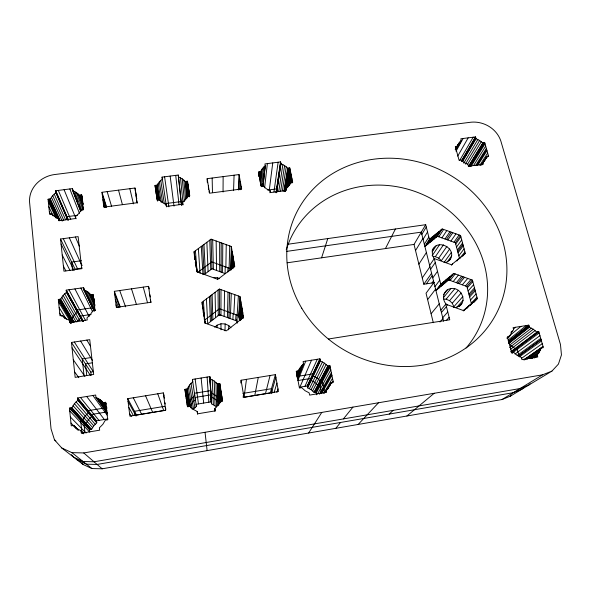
<?xml version="1.0" encoding="UTF-8"?>
<svg xmlns="http://www.w3.org/2000/svg" width="591" height="591" viewBox="0 0 591 591"><rect width="100%" height="100%" fill="white"/><g stroke="black" fill="none" stroke-linecap="round" stroke-linejoin="round"><path stroke-width="0.89" d="M220.982 329.815L220.99 323.779L225.134 323.942L228.769 325.56L230.963 327.806M220.96 315.21L220.99 289.642M220.975 401.23L220.99 390.799M221.152 272.126L221.197 242.827M221.174 401.621L221.204 392.121L219.852 383.677L217.525 384.061L214.201 380.996L210.182 378.883L209.827 376.615L192.407 379.422L196.382 406.32L193.589 409.216L189.526 385L192.747 381.705L192.407 379.422M221.204 401.777L221.204 392.121M221.411 400.964L221.44 393.613M222.386 272.569L222.423 265.758M223.043 192.031L223.139 176.606M222.637 265.832L222.777 243.396M221.876 401.053L221.913 396.531M222.356 401.23L222.379 399.45M224.174 316.384L224.528 290.935M225.201 266.763L225.097 273.559L211.955 268.787L204.242 274.571L202.624 245.428M225.873 267.006L226.25 244.652M225.008 330.834L225.134 323.942M227.867 272L227.971 267.767M227.395 317.559L228.067 292.22M229.109 268.181L229.729 245.908M229.16 270.767L229.234 268.225M228.857 318.091L229.677 292.804M231.576 248.028L230.83 270.176L231.303 246.477L211.105 239.17L194.077 251.722L194.461 256.309M228.628 329.837L228.769 325.56M233.556 190.649L234.08 175.195M231.546 268.816L232.167 251.448M230.113 318.556L230.335 312.683M230.549 312.757L231.288 293.395M232.241 268.462L232.765 254.876M232.573 268.159L233.031 256.442M232.869 268.772L233.305 258.001M233.637 267.671L233.903 261.451M234.42 266.74L234.501 264.908M238.328 190.021L239.037 174.552L207.153 178.681L207.278 182.294M238.845 189.467L239.451 176.79M232.876 319.561L233.164 313.71M239.939 189.8L240.345 181.74M233.844 313.961L234.834 294.68M241.098 189.452L241.246 186.704M235.639 320.573L235.986 314.744M237.146 315.166L238.38 295.973M237.272 315.217L236.895 321.031L219.497 314.678L207.722 323.75L206.422 298.913M240.884 301.735L239.473 320.558L238.646 315.712L239.99 296.556L219.379 289.058L202.07 302.215L202.255 304.912M238.904 317.227L240.271 298.174M240.323 320.359L241.505 305.296M240.729 320.137L241.785 306.921M241.172 319.591L242.074 308.554M242.155 318.497L242.694 312.137M243.078 318.423L243.315 315.734M258.585 173.82L258.755 171.996M258.673 176.088L258.851 174.271M259.035 176.473L259.479 171.907M259.486 179.117L260.21 171.811M259.715 179.989C259.656 174.707 260.439 168.863 265.293 165.82L264.923 163.921L280.57 161.912L280.947 163.81L276.699 192.496M260.18 181.984L261.392 170.068M260.72 185.382L262.478 168.494M261.687 186.682L263.785 167.076M240.781 382.975L241.076 380.227L275.399 374.635L278.464 391.523L243.943 397.241L241.076 380.227M262.759 186.357L263.054 183.668M263.246 181.88L263.638 178.297M263.837 176.51L264.229 172.927M264.524 170.238L264.812 167.556M262.973 186.084L265.233 165.524M263.032 186.372L265.293 165.82M264.598 187.835L267.376 163.604M269.319 189.859L272.754 162.917M243.137 397.307L243.492 394.566M269.91 192.762L270.087 190.649L266.364 188.78L263.268 186.113L261.148 186.394L258.43 172.04L260.535 171.767M246.469 379.348L244.053 397.3L270.294 392.949L275.399 374.635M273.951 191.935L278.132 162.23M276.086 192.54L280.57 161.912M276.137 192.821L280.629 162.207M276.389 192.518L280.755 162.857M276.647 192.223L280.888 163.515M280.947 163.81L282.853 164.623L278.745 191.44L276.965 190.679L276.618 188.891L267.642 190.08M280.548 191.514L284.626 165.643L282.853 164.623M282.358 190.878L286.251 166.854L284.626 165.643M283.865 191.314L287.699 168.25L286.251 166.854M284.175 191.27L288.031 168.206M284.847 191.181L288.748 168.117M285.423 191.277L285.889 188.551L288.689 185.825L290.587 182.516L292.685 182.235L289.789 167.977L287.699 168.25M285.483 191.58L289.464 168.021M286.14 189.275L289.789 167.977M286.657 188.551L290.018 169.078M287.736 187.347L290.506 171.493M288.91 185.7L291.001 173.917M289.45 184.968L291.223 175.017M289.479 185.094L291.252 175.15M290.018 184.385L291.474 176.266M291.156 183.18L291.969 178.696M292.131 182.915L292.464 181.127M254.765 395.527L258.282 377.427M265.448 393.754L270.057 375.507M271.203 393.665L275.871 377.265M274.15 392.335L276.928 383.057M276.884 392.365L277.984 388.871M321.585 257.816L327.783 238.587M531.863 358.456L538.556 353.374L541.267 347.996L543.373 347.648L538.822 331.75L536.724 332.09L533.311 329.231L529.359 327.251L528.76 325.139L513.091 327.665L513.675 329.785L510.897 332.356M507.366 338.259L509.508 336.523L512.279 331.219M296.416 373.578L297.376 371.059M459.414 306.278C467.725 300.176 460.382 286.775 450.867 288.571C442.725 289.583 441.012 301.018 447.616 305.207M296.534 375.13L298.16 370.934M296.549 375.913L299.401 368.858L303.53 363.783L303.102 361.559L319.908 358.848L320.352 361.064L307.615 387.873L311.102 389.683L314.02 392.313L315.986 391.988L329.955 365.755L327.71 366.125L314.02 392.313M296.756 375.64L299.401 368.858M296.859 376.393L300.546 366.989M297.103 377.494L301.927 365.29M480.719 165.532L485.137 159.821L486.674 156.659L488.639 156.401L484.731 142.741L482.766 143L479.641 140.488L475.999 138.722L475.489 136.913L460.825 138.789L461.327 140.614L456.03 150.084M297.576 378.203L303.464 363.435M449.241 260.646C458.889 249.742 437.554 237.124 432.147 250.495M297.635 378.521L303.53 363.783M305.732 361.138L297.857 380.56L310.74 378.439L311.132 380.471L314.759 382.347L317.803 385.081L319.842 384.741L321.593 393.599L331.92 375.448L329.955 365.755M433.602 248.286L432.302 251.478L432.449 255.142L434.097 258.592M455.513 149.508L458.882 143.17L461.327 140.614M331.92 375.448L333.339 382.436L331.086 382.805C329.977 386.972 326.062 389.27 324.356 393.059M311.516 360.2L299.91 387.135L307.239 385.923L319.908 358.848M304.949 386.3L317.286 359.269M307.298 386.226L319.975 359.195M307.431 386.898L320.13 359.956M307.556 387.57L320.285 360.717M190.723 407.82L187.258 388.989L189.526 385M309.418 388.671L322.42 361.973L320.352 361.064M311.102 389.683L324.348 363.125L322.42 361.973M312.639 390.91L326.121 364.521L324.348 363.125M385.435 248.567L395.438 228.99M77.628 397.95L77.872 400.284L74.407 403.675L71.888 407.768L69.45 408.167L89.5 429.753L91.612 429.398L93.762 425.808L96.747 422.838L96.518 420.799L77.628 397.95L95.69 395.032L95.956 397.366L107.414 413.308M314.323 392.269L328.057 366.065M315.003 392.151L328.832 365.94M315.675 392.04L329.601 365.814M316.207 393.118L330.214 367.041M159.703 200.386L157.199 185.146L159.341 181.799L162.355 179.058L162.067 177.115L178.231 175.039L178.534 176.975L182.235 178.844L185.279 181.511L186.837 198.635M317.559 394.027L330.79 369.863M455.425 148.031L456.318 146.42M455.21 149.553L457.973 144.669M455.816 148.666L458.882 143.17M456.045 148.895L459.997 141.81M319.354 394.204L331.366 372.699M455.957 149.804L461.246 140.326M456.016 151.17L463.122 138.493M70.839 322.775L69.42 320.433L65.498 318.364L62.343 315.387L59.987 315.734L58.324 299.467L60.674 299.127L63.104 295.389L66.451 292.309L66.222 290.159L83.59 287.654L84.402 289.59M321.327 392.269L331.625 373.985M321.356 392.409L331.654 374.147M457.744 156.083L468.168 137.851M323.713 393.421L332.497 378.292M459.805 160.213L473.199 137.201M324.865 392.646L326.202 390.363M326.83 390.008L331.086 382.805M461.512 160.715L475.489 136.913M325.464 392.653L326.358 391.139M461.586 160.988L475.57 137.193M327.458 389.543L331.44 382.754M461.748 161.587L475.74 137.821M462.376 161.387L475.918 138.442M462.45 161.661L475.999 138.722M331.736 383.396L333.08 381.136M434.333 282.631L423.821 284.227L414.018 244.43L425.697 224.698L287.721 244.268M59.432 220.384L58.657 218.707L54.897 216.764L51.875 213.986L49.607 214.289L48.07 199.27L50.331 198.982L52.688 195.555L55.916 192.74L55.702 190.76L72.427 188.61L73.727 191.972M463.75 163.19L477.875 139.506M421.848 234.376L426.274 226.974M465.42 164.128L479.641 140.488M467.444 164.453L481.281 141.655M415.525 250.562L422.875 238.476M423.082 239.296L427.544 231.99M468.368 166.514L482.766 143M468.656 166.477L483.076 142.956M469.298 166.389L483.748 142.874M469.934 166.307L484.421 142.786M470.222 166.27L484.731 142.741M470.983 166.485L485.026 143.798M424.323 244.246L428.822 237.028M473.546 165.583L485.691 146.11M475.629 165.487L486.356 148.43M442.216 228.939L429.398 239.325L424.885 246.499L437.451 236.297L442.216 228.939L460.537 235.484L465.28 253.332L464.223 254.706M425.801 245.76L430.329 238.572M476.893 164.963L486.659 149.486L476.93 165.088M427.803 244.135L432.368 236.917M477.705 165.347L486.999 150.683M429.797 242.509L434.407 235.27M308.635 433.033L321.777 412.422M430.706 241.778L435.338 234.516M479.811 165.303L487.664 153.01M431.762 240.914L436.417 233.644M481.776 164.291L486.674 156.659M434.082 239.03L438.781 231.724M483.549 161.964L486.489 157.383M484.073 161.343L486.024 158.299M481.975 164.896L482.973 163.345M486.363 158.403L488.336 155.344M418.879 264.17L426.399 252.527M436.402 237.154L441.145 229.81M438.854 236.799L443.649 229.456M432.191 251.818L436.114 245.9M441.935 237.9L446.796 230.579M432.132 255.777L439.601 244.652M445.008 239L449.943 231.702M446.412 239.503L451.376 232.211M433.114 256.59L435.345 256.693L443.449 244.829M429.62 265.389L434.274 258.577L451.502 264.768L465.28 253.332M447.808 239.998L452.802 232.721M422.27 277.925L429.96 266.74M430.595 269.289L435.279 262.559M435.345 256.693L438.714 258.149L446.944 246.336M450.889 241.106L455.957 233.851M423.821 284.227L431.593 273.256M453.977 242.207L459.104 234.974M449.721 248.929L441.381 260.653L438.714 258.149M464.91 251.929L459.621 258.836L455.373 242.709L460.537 235.484M426.362 283.835L432.124 275.79M455.735 244.068L460.906 236.873M432.752 277.91L437.503 271.35M444.026 262.515L451.384 252.357M456.518 247.06L461.719 239.924M76.86 321.947L80.679 318.017L80.457 316.045L91.044 314.471M447.35 261.761L451.561 256.014M431.94 282.993L433.558 280.791M457.308 250.067L462.531 242.982M433.927 282.579L426.045 293.239L433.299 322.693M457.67 251.434L462.901 244.379M458.032 252.8L463.27 245.775M434.932 286.591L439.741 280.2M451.576 265.204L452.588 263.867M458.823 255.814L464.09 248.848M456.865 261.067L458.417 259.028M427.611 299.615L435.574 289.176M453.748 273.411L440.768 284.249L435.922 290.558L448.65 279.92L453.748 273.411L472.401 280.112L477.321 298.603L473.546 302.607M436.845 289.782L441.706 283.458M462.627 256.28L464.208 254.219M438.877 288.09L443.775 281.737M440.893 286.399L445.843 280.008M441.817 285.63L446.774 279.233M442.888 284.736L447.867 278.317M445.237 282.771L450.268 276.315M447.586 280.814L452.662 274.32M450.069 280.437L455.203 273.936M453.208 281.56L458.409 275.088M443.413 294.739L447.328 289.878M335.821 428.32L340.542 422.476M343.415 418.908L352.938 407.118M443.486 297.62L450.867 288.571M431.098 313.762L439.246 303.804M456.341 282.69L461.615 276.241M457.766 283.2L463.071 276.758M443.856 299.083L446.124 299.179L454.782 288.74M459.192 283.71L464.526 277.282M440.827 310.112L445.813 304.202L463.374 310.534L477.321 298.603M462.325 284.84L467.732 278.435M446.124 299.179L449.552 300.671L458.343 290.284M441.418 312.491L446.427 306.626M465.464 285.97L470.946 279.587M462.886 296.505L453.903 306.677L452.27 303.249L461.172 292.959M476.93 297.147L471.286 303.183L466.89 286.48L472.401 280.112M467.259 287.891L472.785 281.545M442.733 317.729L447.779 311.967M439.977 321.977L442.947 318.601M468.079 290.994L473.627 284.714M456.481 307.66L463.085 300.294M468.892 294.096L474.47 287.883M446.308 320.477L449.138 317.337M469.269 295.515L474.854 289.324M469.638 296.933L475.238 290.772M470.458 300.051L476.08 293.956M551.95 371.082L558.429 364.108L561.45 354.932L560.482 344.546L500.799 140.894C496.632 128.631 483.815 121.029 471.079 122.197L54.269 174.589C40.831 176.465 28.782 187.731 29.55 201.915L51.048 428.896L54.461 439.793L61.752 447.978L83.117 464.511L91.901 468.545L102.162 468.803L502.032 399.523L510.336 396.184L551.95 371.082L542.56 374.834L502.032 399.523M463.263 310.888L464.467 309.595M463.846 310.777L466.875 307.534M466.218 308.746L469.276 305.481M466.683 308.48L470.37 304.55M523.648 387.319L521.846 389.24L513.247 392.697L97.101 464.445L86.397 464.171L77.251 459.968L76.047 458.623M530.068 383.707L528.849 385.014L520.058 388.546L94.021 461.785L83.043 461.505L73.668 457.198L71.408 454.664M358.161 424.449L378.513 402.759M470.222 304.934L471.455 303.619M470.118 305.54L473.849 301.573M510.336 396.184L511.496 394.951M473.731 302.193L476.235 299.534M461.8 303.626L459.273 306.138L455.72 307.475L453.349 307.379M450.29 259.22L447.786 261.636L444.986 262.655M389.21 414.084L393.222 410.346M214.932 411.292L214.829 408.558L218.035 405.204L220.251 401.163L222.593 400.779L221.226 392.284M214.74 327.281L217.096 325.176L220.99 323.779M406.889 416.012L434.208 393.281M513.446 329.002L515.544 327.274M182.841 205.033L182.501 202.27L185.5 199.477L187.606 196.094L189.77 195.806L187.443 181.23L185.279 181.511M507.026 337.853L508.452 336.7M508.836 336.257L520.937 326.402M507.041 338.311L509.176 336.582M508.127 340.143L526.322 325.53M508.312 341.45L528.76 325.139M508.4 341.761L528.856 325.464M508.585 342.448L529.063 326.195M508.77 343.127L529.27 326.919M508.858 343.437L529.359 327.251M531.39 328.123L510.033 344.812L514.983 348.527L516.94 348.202L519.326 356.861L541.467 340.992M509.641 347.53L533.311 329.231M204.641 320.115L219.468 308.716L238.646 315.712M510.558 349.318L535.099 330.561M510.587 351.852L537.056 332.039M511.547 351.689L537.773 331.92M511.474 352.133L538.497 331.802M511.776 352.088L538.822 331.75M197.845 272.281L211.763 261.887L230.579 268.713M512.087 353.211L539.169 332.977M514.99 354.061L539.945 335.666M517.162 355.486L540.713 338.37M521.513 358.345L542.243 343.696M523.7 359.867L543.018 346.415M524.261 359.823L541.267 347.996M524.579 359.771L541.6 347.944M525.259 359.653L527.49 358.109M530.452 356.055L533.422 353.994M536.384 351.94L539.354 349.879M527.327 359.114L540.617 349.931M509.508 336.523L507.388 336.87L511.769 352.879L513.897 352.531L517.339 355.45L521.336 357.474L521.934 359.631L530.179 358.257L539.709 351.734M530.954 358.574L538.556 353.374M533.474 357.754L537.263 355.169M534.441 357.969L537.47 355.908M61.752 447.978L71.88 452.625L83.752 452.942L542.56 374.834M530.179 358.257L537.78 356.986L537.167 354.836M106.779 411.964L91.317 414.505L91.553 416.633L88.436 419.721L86.183 423.452L83.988 423.813L84.845 431.822M164.911 406.283L134.519 411.299L135.036 415.414M242.945 393.407L271.476 388.701L272.237 392.949M96.518 420.799L107.924 418.908M209.827 376.615L211.231 401.814L196.079 404.318L196.382 406.32M78.204 429.893L73.712 425.439L71.26 425.845L69.45 408.167M165.399 410.324L136.573 415.104L127.708 398.681L163.293 392.889L164.135 395.482M95.956 397.366L99.997 399.523L103.277 402.656L105.693 402.264L107.732 419.802L105.309 420.208L102.834 424.353L99.384 427.803L99.657 430.182L81.359 433.24L81.107 430.854L77.007 428.645L73.712 425.439M214.829 408.558L215.198 410.878L197.564 413.826L197.217 411.499L193.139 409.341L189.8 406.209L187.436 406.601L184.909 389.373L187.258 388.989M298.514 370.875L296.246 371.244L299.438 388.051L301.713 387.674L305.096 390.732L309.145 392.845L309.581 395.106L326.587 392.269L326.136 390.008M103.994 408.078L88.148 410.671L88.384 412.85L85.193 416.005L82.873 419.817L80.62 420.194L81.92 432.427M298.056 376.319L312.868 373.889L313.274 375.957L316.99 377.885L320.1 380.678L322.191 380.338L324.518 392.04M71.467 342.448L75.16 377.368L93.674 374.443L89.743 339.655L71.467 342.448L90.815 372.071L93.297 371.68L74.333 342.012M328.493 338.99L449.758 319.783L445.813 304.202M92.13 362.867L85.481 363.901L86.722 375.196M90.704 357.607L82.23 358.922L83.996 375.115M218.064 315.328L220.192 315.003M448.17 280.415L450.8 280.016M218.663 315.358L220.377 315.099M93.267 307.652L77.155 310.031L77.369 312.048L74.281 314.937L72.036 318.438L69.864 318.763L70.299 322.871M83.59 287.654L83.833 289.797L87.704 291.828L90.844 294.739L93.164 294.407L95.04 310.548L92.713 310.896L90.32 314.678L86.988 317.818L87.232 320.004L69.657 322.627L69.42 320.433M148.563 286.347L150.771 302.296L116.338 307.394L114.336 291.326L148.563 286.347L149.227 288.947M287.167 262.803L414.018 244.43M286.635 251.397L421.287 232.137L443.612 321.238M82.238 268.041L75.027 269.053L60.533 239.015L78.123 236.622L81.735 268.691L63.939 271.203L60.533 239.015M81.44 260.697L71.659 262.064L72.545 270.183M77.414 215.301L66.953 216.69L67.16 218.559L65.571 219.8L54.202 194.062M72.427 188.61L72.649 190.59L76.372 192.496L79.371 195.222L81.61 194.934L82.555 197.49M134.97 188.019L137.009 202.765L103.846 207.138L101.992 192.289L134.97 188.019L135.568 190.701M182.501 202.27L182.811 204.242L166.455 206.422L166.16 204.442L162.414 202.536L159.356 199.817L157.169 200.105L155.012 185.426L157.199 185.146M457.308 146.295L455.329 146.553L459.089 160.301L461.076 160.035L464.223 162.591L467.909 164.387L468.419 166.241L483.231 164.268L482.707 162.422M213.403 277.563L217.473 277.74L219.616 278.686M437.451 236.297L455.373 242.709M448.65 279.92L466.89 286.48M183.151 204.161L181.363 203.385L181.075 201.561L165.997 203.555L166.27 205.387M211.231 401.814L211.541 403.808L216.579 406.896L215.966 382.421M54.461 439.793L55.842 440.886M71.88 452.625L91.901 468.545M83.752 452.942L102.162 468.803M449.552 300.671L452.27 303.249M73.328 425.505L76.549 428.682M75.249 427.16L77.79 429.672M70.972 423.067L78.167 430.174M77.007 428.645L78.263 429.886M81.233 432.043L82.533 433.336M81.144 431.223L83.737 433.824M81.107 430.854L83.7 433.454M326.121 364.521L327.71 366.125M70.351 416.98L86.064 433.07M69.731 410.915L89.766 432.154L89.5 429.753M69.834 408.108L89.832 429.694M70.669 407.967L90.556 429.576M71.511 407.834L91.28 429.45M71.888 407.768L91.612 429.398M73.018 405.648L92.573 427.537M81.964 463.218L83.117 464.511M74.407 403.675L93.762 425.808M76.032 401.88L95.158 424.235M77.835 399.922L96.71 422.521M77.872 400.284L96.747 422.838M77.746 399.117L96.629 421.819M77.665 398.319L96.555 421.117M80.457 397.492L98.963 420.393M86.67 396.495L104.348 419.499M74.577 371.85L78.832 377.656M92.876 395.49L107.141 415.074M96.422 397.706L107.37 412.976M99.894 401.895L100.913 403.321M98.062 398.312L107.06 410.989L105.109 410.102L104.984 409.024M99.997 399.523L106.779 409.149M101.748 400.979L106.89 408.322M103.277 402.656L106.831 407.753M73.299 359.793L84.919 376.437M103.661 402.597L106.69 406.963M104.489 402.464L105.996 404.65M105.316 402.331L106.314 403.786M72.036 347.84L90.379 375.366M59.728 313.178L61.641 316.251M62.343 315.387L63.289 316.909M63.813 316.983L64.744 318.497M59.152 307.579L66.347 319.31M80.62 341.051L92.447 360.466M69.457 320.773L70.868 323.114M69.539 321.526L70.477 323.085M58.583 302.001L71.422 323.299M58.324 299.467L72.043 322.413M58.694 299.415L72.383 322.361M59.499 299.297L73.114 322.25M60.674 299.127L74.185 322.095M60.304 299.179L73.853 322.139M86.899 340.091L90.563 346.422M61.767 297.184L76.032 321.763M129.54 413.39L131.328 416.485M63.104 295.389L77.665 320.847M64.67 293.757L79.925 320.847M128.794 407.376L133.293 415.392M66.451 292.309L82.348 321.039M66.332 291.23L83.08 321.578M66.414 291.976L82.733 321.489M66.222 290.159L83.39 321.364M66.258 290.491L83.006 320.906M128.048 401.392L136.063 416.071M68.94 289.767L85.385 320.248M74.917 288.903L89.123 316.399M63.4 266.12L65.852 270.87M133.293 397.773L141.618 414.269M62.225 255.002L70.019 270.538M80.878 288.046L92.624 311.804M61.058 243.987L74.038 270.567M83.796 289.464L94.191 310.851M83.833 289.797L94.228 311.161M83.708 288.726L84.919 291.215M85.725 292.877L92.979 307.83M85.85 290.691L95.373 310.497L93.496 309.662L93.385 308.657M49.363 211.925L50.545 214.4M87.704 291.828L94.752 306.618M94.257 303.789L95.033 305.436M63.289 238.638L77.532 268.706M48.839 206.754L53.16 215.929M51.875 213.986L52.651 215.626M89.381 293.18L94.796 304.638M90.844 294.739L94.287 302.067M91.206 294.687L94.257 301.203M92.004 294.569L94.279 299.46M93.629 298.381L94.375 299.992M48.307 201.605L55.931 217.939M48.425 199.226L57.172 218.116M48.07 199.27L56.839 218.16M49.201 199.123L59.048 220.48M92.802 294.458L93.555 296.084M49.976 199.027L59.78 220.384M58.694 219.025L59.462 220.694M50.331 198.982L60.112 220.34M51.387 197.202L62.218 221.115M81.166 263.623L81.92 265.278M69.339 237.811L81.957 265.595M52.688 195.555L63.798 220.384M55.879 192.43L67.81 219.837M75.382 236.991L79.334 246.085M55.916 192.74L67.839 220.125M55.702 190.76L68.32 219.837M55.739 191.07L68.357 220.125M145.556 395.778L152.692 412.429M58.324 190.42L70.735 219.52M64.072 189.681L76.04 218.81M69.819 188.95L79.423 213.27M116.021 304.867L117.033 307.438M72.538 189.6L80.745 211.186M72.649 190.59L80.775 211.482M74.414 193.951L77.665 202.336M78.61 204.56L80.236 208.749M115.334 299.334L118.569 307.682M74.584 191.44L81.883 210.389M114.647 293.823L119.847 307.423M76.372 192.496L82.925 209.687M114.336 291.326L120.202 306.751M77.975 193.767L83.486 208.328M81.61 194.934L83.095 203.969M79.726 195.178L83.109 204.109M79.371 195.222L82.91 204.612M80.494 195.074L82.4 200.201M81.263 194.978L82.526 198.391M119.707 290.543L125.58 306.862M157.76 393.791L163.737 410.605M165.31 407.487L165.894 409.194M164.763 402.345L165.31 403.993M163.67 395.578L164.497 398.135M103.551 204.804L104.378 207.389M102.915 199.692L105.405 207.544M131.498 288.829L136.403 304.35M101.992 192.289L106.565 206.872M102.28 194.602L106.306 207.397M107.17 191.624L111.536 206.215M143.244 287.123L147.499 302.71M118.525 190.154L122.344 204.39M150.424 299.792L151.097 302.4M149.663 294.296L150.343 296.948M425.697 224.698L429.398 239.325M434.274 258.577L440.768 284.249M129.843 188.684L133.448 203.851M136.691 200.445L137.304 203.141M135.287 190.317L136.285 194.757M135.989 195.37L136.78 198.886M187.037 403.897L187.561 406.505M285.889 188.551L286.273 190.479L278.376 191.528L270.464 192.577L270.087 190.649M186.165 397.957L187.96 406.955M185.301 392.047L188.182 406.623M184.909 389.373L188.293 406.534L190.42 406.18L192.467 402.545L195.377 399.531L195.067 397.455L210.847 394.862L211.164 396.93L214.814 398.851L217.82 401.644L219.933 401.296L220.118 402.493L220.066 384.992M315.986 391.988L316.532 394.781M185.279 389.306L188.625 406.482M307.239 385.923L307.615 387.873M186.084 389.181L189.356 406.357M186.896 389.048L190.088 406.239M239.037 174.552L241.66 188.965L209.591 193.191L207.153 178.681M188.263 386.92L192.201 409.253M231.303 246.477L234.775 266.482L217.769 279.344L197.268 271.89L194.077 251.722M239.99 296.556L243.603 317.374L226.309 330.857L205.395 323.203L202.07 302.215M236.651 319.583L237.264 323.181M155.012 185.426L157.627 201.08M156.09 192.747L157.442 200.681M155.352 185.382L157.937 200.622M156.105 185.286L158.506 199.625M156.859 185.19L159.378 200.43M158.152 183.409L161.195 202.307M159.341 181.799L162.614 202.565M191.026 383.249L194.89 407.679M160.745 180.344L164.357 203.888M166.16 204.442L166.47 206.525M162.067 177.115L166.492 206.88M197.217 411.499L197.608 414.188M188.108 406.623L187.51 402.552L189.689 402.198L191.787 398.474L194.764 395.394L194.446 393.274L210.61 390.629L210.935 392.749L214.673 394.714L217.754 397.566L219.911 397.211L220.539 401.134L220.524 387.895M164.594 176.79L168.871 206.82M163.293 392.889L165.687 410.206L129.88 416.138L127.708 398.681M195.133 378.986L198.45 403.926M170.156 176.074L174.005 206.133M82.467 202.292L83.338 209.842L81.1 210.137L78.78 213.602L75.567 216.461L75.788 218.485L58.871 220.731L58.657 218.707M205.047 432.294L207.116 450.623M175.712 175.364L179.029 204.56M90.815 372.071L91.169 375.241M178.489 176.672L181.548 205.173M178.231 175.039L181.459 205.143M180.454 177.802L182.966 202.344M201.125 378.018L203.666 403.062M182.235 178.844L184.458 201.509M183.853 180.085L185.729 199.972M185.618 181.467L187.074 197.69M186.357 181.371L187.709 196.692M187.103 181.274L188.426 196.596M188.411 187.295L189.305 196.833M188.012 184.82L189.002 196.448M187.62 182.353L188.847 196.744M187.443 181.23L188.751 196.559M194.875 256.738L195.096 259.449M195.318 262.16L195.466 263.97M189.194 192.186L189.497 195.828M194.705 257.853L194.86 259.678M188.795 189.704L189.334 196.116M195.916 263.342L196.278 267.782M195.673 261.769L196.101 267.117M195.422 260.195L195.71 263.771M197.017 270.301L197.165 272.119M195.422 250.739L197.017 270.959M196.471 266.822L196.833 271.402M202.329 303.848L202.639 308.31M198.362 248.567L200.068 273.278M207.109 377.051L208.867 402.205M202.898 307.431L203.252 312.728M203.725 312.669L203.961 316.311M203.467 311.029L203.769 315.609M203.43 301.181L204.671 319.716M204.781 321.497L204.9 323.284M203.984 314.309L204.338 319.738M205.129 321.556L205.24 323.314M201.295 246.41L202.979 274.638M210.004 377.745L211.386 402.811M209.879 376.969L211.282 402.124M210.123 378.528L211.541 403.808M203.954 244.445L205.446 273.67M212.265 379.814L213.358 404.613M206.872 242.295L208.106 271.675M209.399 296.645L210.433 321.667M214.888 408.92L214.954 410.738M210.758 295.618L211.659 320.714M207.53 180.935L207.589 182.737M214.201 380.996L215.043 405.655M208.372 185.914L208.483 189.6M209.783 240.145L210.758 269.688M212.11 294.584L212.886 319.768M211.105 239.17L211.955 268.787M209.207 190.915L209.266 192.74M212.679 239.739L213.395 269.304M212.154 178.031L212.472 192.518M215.072 292.331L215.582 317.692M217.525 384.061L217.894 405.825M216.151 240.995L216.557 270.456M217.096 325.176L217.133 327.746M217.887 384.002L218.205 404.938M217.473 277.74L217.495 279.587M218.692 383.869L218.914 404.82M218.035 290.078L218.271 315.616M219.49 383.736L219.608 403.025M219.379 289.058L219.497 314.678M219.852 383.677L219.941 402.973M219.623 242.251L219.719 271.601M286.236 249.867A104.334 96.215 27.1 0 1 431.423 198.79A104.334 96.215 27.1 0 1 466.1 348.01M541.068 339.596L519.009 355.693L541.068 339.596M301.772 308.229A111.935 102.177 26.4 0 0 492.421 320.477A111.935 102.177 26.4 0 0 396.317 158.44A111.935 102.177 26.4 0 0 301.772 308.229"/></g></svg>
